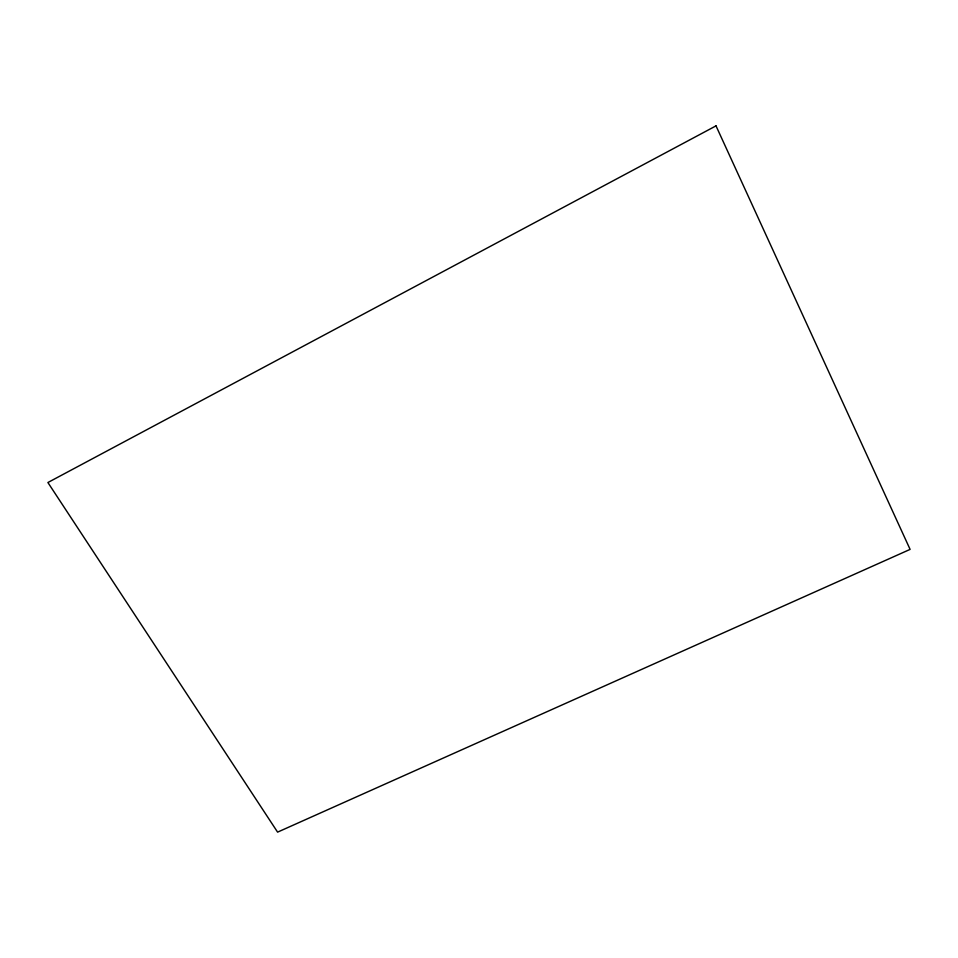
<?xml version="1.0" encoding="UTF-8"?>
<svg xmlns="http://www.w3.org/2000/svg" width="958" height="958" viewBox="0 0 958 958"><rect width="100%" height="100%" fill="white"/><g stroke="black" fill="none" stroke-linecap="round" stroke-linejoin="round"><path stroke-width="1.44" d="M716.009 125.869L47.9 482.521L277.592 832.131L910.1 549.389L716.009 125.869"/></g></svg>
